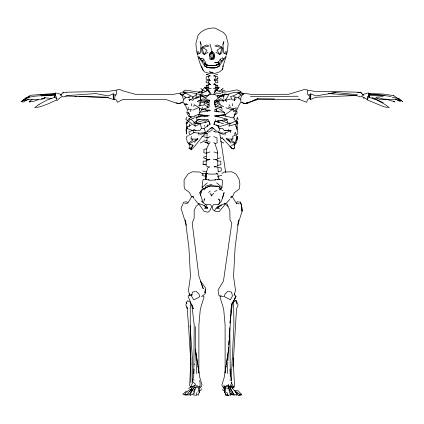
<?xml version="1.0" encoding="UTF-8"?>
<svg xmlns="http://www.w3.org/2000/svg" width="424" height="424" viewBox="0 0 424 424"><rect width="100%" height="100%" fill="white"/><g stroke="black" fill="none" stroke-linecap="round" stroke-linejoin="round"><path stroke-width="0.64" d="M228.504 386.079L228.504 384.245M190.848 382.851C191.192 355.964 189.851 329.093 190.36 302.217L187.673 300.685L186.592 302.116L185.86 305.047L187.45 308.714M189.661 385.93L190.906 358.004M192.803 380.021L193.678 376.146L193.794 373.639L194.219 325.065L191.743 304.326L193.318 308.794L188.049 296.143L188.972 295.284L192.067 295.046M200.038 386.858L200.086 382.247L199.195 380.482M237.318 136.374L236.597 142.459L234.059 145.379L237.318 136.374L237.286 139.289L236.698 140.397M195.623 326.575L195.358 349.191L196.778 373.581M213.781 193.169L211.433 195.952L211.449 194.494M230.062 395.974L230.105 393.271L229.564 392.666L228.875 388.66L225.144 387.663L224.275 392.375L225.361 393.403L225.589 394.924L228.488 395.459M204.734 126.299L204.755 125.16M207.002 136.443L207.055 133.608M209.695 100.175L209.069 102.475L209.106 107.198L201.909 109.503L194.166 104.638L193.853 106.429M204.887 116.531L204.914 115.323M223.962 386.858L223.999 385.029M191.314 148.114L188.77 148.077L191.272 149.873L191.314 148.114L193.148 145.326L188.929 143.937L197.505 139.348M206.25 164.496L203.117 164.698L203.197 161.215L206.87 160.866M369.097 95.946L369.156 93.487L383.503 94.102L393.912 95.649M369.495 96.02L369.537 94.176L369.156 93.487M367.56 96.778L367.481 100.022L384.149 106.864L389.243 107.601L384.997 104.458L376.878 99.995L367.56 96.778L369.044 96.031M191.685 391.818L191.717 390.499M191.749 389.174L191.818 386.534L194.377 385.66L199.625 386.831M202.243 174.365L202.216 175.404L206.387 176.596M217.501 153.403L217.554 151.495L214.963 143.598L213.781 142.427M220.215 104.383L219.436 102.666L214.857 105.025L214.931 102.475M234.408 116.176L234.488 113.749M54.638 95.835L54.701 94.033L55.332 94.743L55.29 95.946M207.977 102.868L208.062 100.361L208.915 100.059M193.794 373.639L193.98 369.028M194.144 365.069L194.197 363.75M205.364 289.735L205.211 293.62L202.465 296.031L201.411 296.323M194.754 123.066L200.462 123.681L195.146 126.14L194.754 123.066L200.462 123.681L201.405 128.371L200.033 130.338L192.957 130.64L186.973 128.583L187.09 125.992M206.053 173.904L205.799 179.522L206.053 173.904L205.799 179.522L211.152 180.301L218.201 179.522M225.054 135.124L225.181 132.638M231.175 379.92L233.921 325.6L233.64 302.217L235.871 300.431L236.327 300.685L238.14 305.047L236.55 308.714L233.014 366.262M227.222 373.581L227.842 361.778M227.911 360.469L228.223 354.57M228.324 352.598L228.605 347.357M228.743 344.733L228.949 340.801M229.156 336.868L229.331 333.587M369.129 96.301L369.23 94.478L382.586 95.257L391.182 96.534M369.283 97.568L369.23 94.478M224.524 391.474L224.444 392.788L224.301 388.14M226.363 364.682L228.642 349.191L231.509 304.496L233.582 300.6M116.78 90.651L116.552 93.868L115.763 95.209L113.266 94.478M192.104 294.765L189.502 294.998L189.586 293.784M214.814 111.507L214.973 109.434L221.466 107.087L222.091 109.503M207.818 107.468L208.052 104.458M199.471 109.821L199.577 108.528M199.895 104.643L200.054 102.698M229.994 322.494L230.158 320.565M230.428 317.353L230.698 314.136M230.863 312.207L231.509 304.496L234.509 299.673L235.951 296.143L235.029 295.284M231.069 123.294L227.381 123.018L227.561 120.978L224.015 119.796M199.423 111.093L199.662 108.491M199.9 105.889L200.197 102.64M200.435 100.043L200.732 96.789L200.176 94.473M204.993 187.996L210.156 185.961L213.844 185.961L218.742 186.306L220.83 189.067L221.953 187.413L222.595 180.38L220.798 179.363L217.544 179.188M191.272 136.279L191.001 139.093L197.436 139.046M188.261 107.272L188.028 109.641L191.388 109.36L190.18 111.713M204.554 189.851L203.843 188.452L203.17 189.067L202.047 187.413L202.608 181.732L203.202 179.363L206.456 179.188M212.244 72.387L209.345 71.836L214.491 73.527L219.584 71.868L222.584 69.419L222.706 68.179M222.833 66.939L222.955 65.704M200.854 88.224L202.147 89.957L201.988 91.43L201.146 93.095M205.237 289.661L204.898 292.777L205.725 288.76L205.439 287.79L200.536 281.086L203.25 288.866L198.883 276.072L192.215 223.157L194.166 218.122L194.181 210.262L196.137 206.329L198.845 203.981M237.891 123.962L237.652 121.836L234.016 119.494L234.525 118.169L225.414 116.102L225.61 114.385M236.401 124.015L235.892 121.079L230.221 123.426L228.854 126.14L236.401 124.015L237.223 117.167L238.124 119.568M230.015 323.12L230.322 320.528M230.476 319.23L232.257 304.326L235.951 296.143L234.17 299.482M223.602 98.368L224.068 94.642M209.313 110.065L210.203 110.41L199.762 112.339L198.861 114.703L209.536 115.725L196.863 117.199L196.593 119.34L208.444 119.807L210.124 124.418L208.793 121.397L200.308 123.548M236.91 125.992L236.634 128.08L237.652 121.836M115.206 94.647L114.549 99.433L116.589 100.006L117.305 102.295L123.289 99.327L166.192 99.635L175.992 102.953L179.013 103.477L182.484 102.29L179.818 103.541L175.992 102.953M225.319 371.784L225.128 373.072L225.107 325.065L223.687 309.191L219.913 296.71L221.18 295.925M225.51 370.491L225.791 368.557M225.981 367.264L226.172 365.97M54.643 97.435L55.263 93.328L55.82 92.75L56.201 93.073M228.642 349.191L224.105 377.842L221.874 384.754L222.25 386.407L223.946 387.737L224.397 386.752M195.125 388.66L194.489 392.656L193.975 393.249L194.038 395.947M207.5 89.761L204.845 87.646L207.5 89.761L207.813 87.821L204.845 87.646L202.147 89.957M214.788 92.496L215.509 88.192M201.273 388.517L200.955 390.425L199.699 390.594M190.35 387.769L190.583 386.465L192.268 386.836M200.372 98.813L200.732 96.789M222.584 69.419L223.342 65.232L226.284 55.761L219.203 66.107C214.936 68.873 209.064 68.873 204.797 66.107L199.9 58.533L206.928 65.216L209.461 65.391M186.995 127.603L186.226 131.795L186.74 134.037L186.03 129.967L186.889 127.598M206.758 65.688L206.954 64.618M202.338 107.208L201.909 109.503L210.203 110.41M234.414 293.784L234.122 295.311L235.495 290.292L233.534 276.289L235.066 247.961L238.654 220.003L238.071 222.409M197.96 392.327L198.856 387.663M191.272 105.899L191.701 103.689M213.431 59.122L214.152 55.417L212 52.518L209.848 55.417L212 59.18L214.502 56.646L212 51.638L210.023 43.974M219.203 66.107L219.712 63.536L218.429 63.727L219.203 66.107L216.569 67.527L207.431 67.527L204.797 66.107L204.288 63.536L205.592 64.045M187.647 126.813L189.279 126.23L189.724 124.047M224.974 203.345L224.603 205.031L219.076 211.666L215.207 211.232L212.975 209.71L212.196 206.419L213.558 204.665L218.159 204.326M193.323 392.751L192.878 394.696L189.978 394.771L193.996 387.388L195.093 387.499M204.177 140.159L203.907 141.303L200.229 143.031M236.555 203.605L237.037 201.792L240.302 202.137L241.23 203.679L242.104 211.221L237.631 225.34M226.564 139.046L232.999 139.093L232.728 136.279L237.774 134.064L237.774 131.795L237.096 129.665L237.811 127.036M222.547 198.204L224.111 192.591L221.333 201.474L218.132 204.803M192.878 97.536L192.602 98.511L191.001 99.894M54.717 97.568L54.77 94.478C44.26 96.815 31.842 93.89 22.663 100.525L23.861 100.223M187.403 123.554L188.108 121.079L185.76 119.287L186.777 117.167M203.96 201.204L204.686 198.724L204.124 199.731M189.003 116.388L189.708 114.114L186.74 111.841L187.207 113.627L189.003 116.388L196.863 117.199M191.664 147.891L192.252 146.036L192.157 144.913M204.797 66.107L205.571 63.727M203.981 104.452L204.564 102.666L209.143 105.025M228.207 130.899L228.7 129.384M209.435 54.617L209.907 53.185L212 51.638L214.094 53.185L214.565 54.617L214.035 59.026L209.965 59.026L209.435 54.617L212 51.638M230.418 132.532L231.043 130.64L223.967 130.338L222.595 128.371L219.86 128.769L216.505 124.879M226.384 54.643L227.322 51.914L228.123 43.741L226.061 35.505L223.353 32.42L214.989 28.048C208.507 27.698 201.686 29.934 197.939 35.505L195.877 43.741L196.678 51.919L197.616 54.643M215.599 76.887L214.48 80.11L215.752 82.07M196.747 392.836L195.724 395.756L196.794 394.887L198.734 394.956L198.639 393.403L199.725 392.375M231.064 198.072L231.631 196.45M222.823 44.515L223.904 41.557L222.955 45.018L223.739 53.196L225.165 53.392L226.453 54.664L226.119 51.134L224.312 53.684M230.221 123.426L220.369 126.379L213.876 124.418L215.556 119.807M217.427 207.993L218.143 206.144M218.853 204.288L220.04 201.204L218.588 198.914L219.796 200.329M200.695 59.588L201.119 58.501M234.562 115.964L235.113 114.565L236.793 113.627L237.26 111.841L234.552 110.743M219.86 128.769L218.376 132.548L223.538 134.519M227.593 139.883L234.838 143.529L234.059 145.379L235.23 143.164M238.219 98.236L239.009 96.433L243.864 93.481L238.049 92.395L240.339 94.541L238.049 92.395L243.864 93.481L243.201 93.534M213.876 124.418L215.207 121.397L227.916 119.436L214.464 115.725L225.139 114.703L232.612 109.36L236.205 107.765L235.972 109.641L233.82 111.713L232.612 109.36M28.864 98.999L23.32 102.036L21.2 101.643L30.449 95.278L54.844 93.487L54.903 95.946M399.509 99.184L399.641 98.893L397.193 98.448M192.602 100.833L193.423 99.009M233.348 117.867L234.154 116.134M234.689 114.978C236.687 110.378 238.415 105.799 241.092 101.622L239.565 98.103L233.359 96.54M228.207 140.757L228.658 139.787L227.036 138.924M230.561 385.331L231.827 382.612M234.371 134.488L235.426 132.235L235.892 134M200.117 119.335L197.107 120.496L196.005 122.828L204.569 120.082M193.482 391.861L195.639 387.557M216.145 110.102L216.696 109.063M223.978 139.544L221.816 138.298L222.415 137.18M190.376 387.043L192.364 383.37L192.348 357.554L190.079 325.6M54.505 96.02L54.463 94.176L54.844 93.487M226.745 101.654L225.568 100.25L228.971 94.271M209.965 59.026L212 59.153L214.152 55.417M191.717 196.678L187.89 203.038L184.636 203.923M232.235 138.706L231.319 140.185L235.23 142.957M194.277 386.211L195.496 384.245L192.697 381.695M360.506 96.725L360.315 97.032L356.701 95.585L328.218 93.561M189.804 391.511L192.459 387.393M210.606 75.954L209.62 75.795L208.401 76.887L209.52 80.11L208.248 82.07L209.212 83.841L210.537 84.721L209.498 83.782L207.961 86.326L209.09 88.272L211.12 88.748M233.168 109.715L233.666 108.973L228.144 106.906M214.47 210.627L216.659 207.405L223.771 203.939L226.421 203.064L229.766 199.354M235.262 99.227L234.239 100.7L234.811 99.979L234.239 97.928L236.322 98.008M218.726 61.867L217.38 62.657L214.645 62.752L218.079 62.641L221.312 58.221M234.292 144.801L234.684 147.594L233.587 149.084L232.177 148.681L223.263 139.088M220.83 189.067L221.105 188.701M193.63 388.432L189.072 394.415L187.625 394.039L188.442 393.435M214.099 128.578L212 127.449C203.308 133.141 198.612 142.745 191.272 149.873M194.404 142.427L197.881 138.208M187.519 120.458L189.475 118.169L191.855 117.157M187.403 122.472L186.109 123.962L186.348 121.836L186.973 128.583M188.261 121.476L189.984 119.494L194.219 118.1M240.912 395.263L241.707 394.421L237.965 390.769L234.546 390.531L240.7 394.93L241.707 394.421M24.491 99.184L25.891 97.727L28.27 97.038M190.678 99.227L189.369 100.557L190.874 99.264M216.5 89.761L219.155 87.646L216.187 87.821L216.5 89.761L219.155 87.646M202.296 61.098L203.96 59.471M62.985 92.676L60.362 95.22L62.863 96.455M218.408 64.045L224.1 58.533L222.648 58.745L222.319 57.558M227.847 291.299L224.964 294.092L224.333 296.62L230.343 299.768L232.458 296.063L231.557 292.104L228.467 291.436M234.684 147.594L233.507 148.718L232.177 148.681L229.909 146.349M56.837 100.774L60.261 97.547L61.989 96.64M115.837 90.678L116.658 89.915L119.759 89.501L122.748 90.789L135.24 94.276L173.167 94.409L179.193 93.307L182.135 95.437L183.465 99.338M220.941 204.967L218.185 207.5L221.503 204.956M208.597 192.475L210.198 191.049M198.978 100.128L197.255 101.654L204.564 102.666M199.142 112.482L203.096 109.016M202.047 187.413L207.352 182.855M188.643 388.665L189.973 387.52M187.811 392.953L191.107 390.122M367.799 93.073L368.18 92.75L368.737 93.328L369.182 96.259M217.003 96.879L218.805 95.363M222.865 92.469L221.423 89.65L223.146 88.224M191.277 391.114L192.252 390.308M363.416 98.288L364.285 97.573M186.486 391.05L182.781 394.309L185.876 395.2L187.445 394.331M214.904 180.221L215.657 179.612M192.512 97.573L196.381 94.488M222.754 94.928L214.814 100.907L214.857 105.025M185.94 92.4L182.241 95.236L180.624 94.218L180.126 92.84L182.601 92.904L183.968 92.072L185.94 92.4L182.241 95.236L185.463 96.995L185.839 98.22M189.279 126.23L191.367 124.698M193.455 123.172L197.107 120.496M201.405 128.371L204.061 128.472L209.689 124.37M211.232 130.491L208.809 132.219L207.135 130.968M190.249 148.474L188.77 142.957L192.682 140.185L191.765 138.706M218.985 91.255L220.522 90.169M219.447 189.851L220.692 188.987M215.795 106.896L219.351 104.447L223.649 106.726M44.716 97.79L42.601 99.221L41.372 98.925M29.071 101.569L32.192 99.465M213.463 84.721L214.788 83.841M185.935 394.431L184.763 394.495L186.539 394.855L187.917 393.944M21.2 101.643L29.876 96.121M231.122 145.882L234.838 143.529M207.622 207.961L205.815 207.5L204.463 208.343L207.469 208.55L206.642 206.795M208.083 52.157L204.167 54.521L202.142 52.618L201.49 48.967L202.508 46.672L206.811 44.992L209.048 45.999L201.739 47.658L204.167 54.521L207.023 50.308L204.071 48.389L202.322 47.838M217.475 97.933L222.69 94.791M230.02 386.428L231.939 385.294M194.139 132.521L189.671 135.076L188.828 131.869L194.483 129.521L195.899 130.815M30.406 101.405L29.346 101.993L34.026 101.198L38.144 99.741M221.879 173.4L224.429 172.001L231.827 171.799L235.972 174.01L238.898 178.769L239.905 184.064L239.163 189.088L234.244 192.788L232.723 196.323L230.375 197.176M209.901 128.578L212 127.449L218.376 132.548L224.513 133.29L231.043 130.64L224.853 130.491M366.93 98.718L368.387 97.944M26.129 98.983L22.562 100.854L29.654 99.179L32.367 99.762L40.46 99.322L45.002 97.774L51.521 98.448M186.528 103.695L185.352 104.304L187.53 104.495L184.233 103.885L182.882 101.596L184.583 98.045L190.641 96.54M204.787 121.317L207.575 119.886M199.566 100.557L203.085 98.771L208.052 101.082L199.566 100.557L208.248 102.263M195.724 97.849L200.902 95.225M361.137 96.455L363.638 95.22L361.015 92.676L357.776 92.215L336.168 91.552L315.721 91.52L308.545 90.333M198.167 92.755L199.344 92.183M202.296 90.747L203.478 90.169L206.043 91.976M208.735 87.344L206.181 87.031L206.181 85.775L209.869 84.063M247.976 103.011L244.144 103.583L241.489 102.317L244.95 103.52L247.976 103.011L257.866 98.713L274.429 98.946M188.479 135.595L186.682 136.374L186.714 139.289L187.403 142.459L190.376 144.717L188.929 143.937M200.722 101.262L201.803 100.795M43.492 98.538L45.119 97.843M194.229 116.15L198.39 114.385L199.057 116.51L196.635 117.305M192.878 110.06L198.156 107.829M213.293 159.276L215.758 159.705L217.841 158.852L217.47 153.064L213.956 151.967M196.291 97.859L198.013 97.17M210.23 136.618L207.05 137.885L206.827 142.904L209.037 143.598L206.499 148.967L206.499 153.403M203.653 188.548L210.156 185.961L218.742 186.306L220.316 187.901M113.78 93.678L108.072 95.914L95.782 93.561L67.299 95.585L63.685 97.032L63.494 96.725M214.422 191.473L216.94 190.487M196.593 386.01L197.52 385.644M200.462 134.519L205.624 132.548L204.061 128.472M244.95 103.52L246.8 102.836M252.948 100.546L257.866 98.713M230.02 96.963L234.721 95.236L238.823 92.973M204.824 141.123L207.156 140.275M215.752 102.263L219.918 100.758M206.096 156.313L203.621 157.177L203.605 157.866L208.248 160.012M199.057 116.51L202.995 115.132M193.344 99.02L196.047 98.087L196.397 93.619M215.344 65.37L214.385 65.699L209.615 65.699L206.345 64.819L205.274 61.867L202.688 58.221L200.102 58.523L199.338 56.832M224.837 99.587L225.764 99.274M205.561 188.357L203.615 189.014L201.183 190.63L199.889 192.591L200.526 195.766M195.899 98.23L202.693 96.073M221.678 47.838L219.929 48.389L216.977 50.308L219.833 54.521L221.858 52.618L222.51 48.967L221.492 46.672L217.189 44.992L214.952 45.999L222.261 47.658L219.833 54.521L215.917 52.157M214.963 143.598L217.173 142.904L216.95 137.885L213.77 136.618M210.044 151.967L206.53 153.064L206.159 158.852L208.242 159.705L210.023 159.313L206.329 160.362L206.038 165.731L208.136 166.865L209.97 166.881L207.834 167.766L206.064 173.22L209.006 174.084L214.994 174.084L217.936 173.22M246.779 102.953L257.75 99.55L299.625 99.221M217.607 95.681L227.534 94.351L233.921 92.384L240.816 92.119L241.039 91.51L236.947 89.856L226.617 91.913L221.741 92.135L216.171 90.275L213.797 93.826L214.841 94.626L216.505 92.994L221.047 93.55M205.258 186.306L212 184.239M209.785 75.795L206.181 76.892L206.181 79.309L209.785 79.765M217.613 176.522L221.779 175.271M214.215 75.435L217.819 74.37M310.739 94.478L308.248 95.209L307.458 93.868L307.241 90.651M217.056 102.793L218.27 102.438M218.058 122.366L219.224 122.033M362.568 94.547L367.216 93.238M213.399 88.68L214.91 88.272L216.039 86.326L214.502 83.782M218.063 171.815L221.264 170.957L221.196 167.893L216.733 167.475M209.785 79.998L206.181 80.942L206.181 82.685L209.461 83.078M214.565 90.937L217.607 90.137M225.568 100.25L230.656 99.02M217.857 158.438L220.395 157.866M214.215 79.707L217.819 78.901L217.819 76.892L214.205 76.028M114.57 99.205L113.325 99.476L106.233 97.144L75.011 96.428M203.117 164.698L204.972 164.295M195.533 291.436L192.443 292.104L191.542 296.063L193.657 299.768L197.759 297.998L199.667 296.62L199.036 294.092L196.153 291.299M215.821 65.206L217.655 64.819M217.756 165.365L220.883 164.698L220.803 161.215L217.13 160.866M224.376 386.831L228.653 385.946L232.283 386.561L232.347 388.326M53.837 93.911L55.078 93.667M201.919 136.502L205.099 135.887M198.31 105.984L204.686 104.839L207.776 106.986M357.358 94.727L335.903 92.543L315.928 95.914L310.23 93.683M238.537 395.295L240.7 394.93M213.394 75.954L214.38 75.795M214.91 116.34L225.139 114.703L224.238 112.339L214.82 111.273M357.745 92.639L360.951 92.125L361.158 93.36M204.813 133.973L207.41 133.597M115.471 90.328L108.47 91.335L66.224 92.215M215.021 131.228L213.791 131.398L216.267 132.293M213.304 73.002L209.509 73.527L204.416 71.868C200.69 67.305 199.37 61.3 197.717 55.761L199.45 58.491M330.142 93.307L335.903 92.543M206.557 148.951L203.949 149.28L203.87 152.82L206.96 153.303M215.265 87.344L217.819 87.031L217.819 85.775L214.131 84.063M219.78 96.698L223.692 96.248L223.967 95.135L222.075 94.965M205.624 132.548L199.487 133.226L193.583 132.532L192.957 130.64M373.131 98.379L378.998 97.774L382.607 98.919L391.633 99.762L394.346 99.179L401.438 100.854L397.299 98.294L392.301 97.25M202.259 173.845L207.278 173.337M234.541 395.046L233.2 394.919L230.603 391.882L228.361 387.557L230.025 387.393L232.797 392.889L234.271 394.834L233.253 394.352M227.799 386.942L232.283 386.561M227.624 395.004L225.796 395.157L225.642 393.329M230.057 394.797L231.88 394.643M216.579 78.997L217.819 78.901M229.829 380.084L231.711 379.936M214.226 65.402L208.46 65.625M216.532 208.55L219.537 208.343M215.334 82.86L217.819 82.685L217.819 80.73L214.21 80.152M206.181 85.775L207.421 85.701M41.223 95.919L54.585 95.14M198.782 91.579L201.988 91.43L202.831 92.883M211.465 65.619L208.656 65.37M213.314 65.535L215.779 65.423L218.323 63.939L217.878 62.201M40.11 94.785L54.463 94.176M356.277 95.506L317.767 97.144L314.491 97.79L310.67 99.47L309.467 98.326M228.218 385.601L226.48 385.644L223.824 387.372L222.955 389.153L222.892 390.398L224.418 390.61M220.151 107.108L221.466 107.087L214.814 106.7M215.864 166.865L214.03 166.881L217.782 166.017L217.745 160.961M250.425 96.561L298.204 96.243M232.41 387.578L234.207 387.568M65.794 96.025L76.829 96.375M230.258 393.329L231.499 393.345M233.2 394.919L231.255 394.728M385.856 99.741L379.761 99.518L376.141 97.674M214.973 94.647L209.027 94.647L206.997 96.879L205.195 95.363M78.811 96.455L108.496 97.584M234.811 99.979L231.88 99.73L231.122 97.536M191.521 389.285L190.471 389.232L185.876 392.56L185.06 393.96L186.539 394.855M188.738 99.227L189.989 99.301M216.579 85.701L217.819 85.775M210.733 65.481L217.072 65.216L216.436 64.861M205.841 204.326L210.442 204.665L211.804 206.419L209.79 210.797L207.951 212.223L204.156 211.417L198.459 203.536M215.742 95.766L218.137 95.946M369.537 94.176L384.25 95.342M192.3 379.931L194.181 380.084M369.415 95.14L383.089 96.481M208.046 74.576L206.181 74.37L209.785 75.435M206.546 67.061L214.814 68.01M224.291 93.953L227.534 94.351M239.364 394.76L239.878 394.834L238.739 395.147L236.661 394.691M191.818 386.534L199.699 388.14L199.556 392.788L199.476 391.474M368.922 93.667L370.205 93.868M66.255 92.639L63.049 92.125L63.176 93.126M207.013 137.652L208.179 137.837M198.861 114.703L207.813 116.139M204.755 137.196L207.124 137.583M394.93 101.569L390.34 100.626L386.534 99.062M206.345 64.819L207.569 65.079M207.76 142.771L204.803 142.141L209.461 143.699M400.139 100.223L401.337 100.525L397.77 98.564M221.752 115.169L225.414 116.102M202.736 170.957L206.573 171.99M239.364 203.923L236.11 203.038L232.283 196.678M215.207 121.397L223.538 123.681M223.644 296.615L218.964 295.618L218.069 290.011L223.464 281.086L231.785 223.157L230.009 219.69L229.819 210.262L226.819 203.594M56.784 93.238L61.432 94.547M204.776 122.033L205.942 122.366M221.423 89.65L225.139 90.863M225.849 107.776L232.331 109.89M218.927 188.521L222.817 190.63M204.808 132.511L207.135 133.295M215.758 159.705L217.671 160.362M185.166 92.978L193.254 96.985M209.52 80.11L210.617 80.528M205.741 101.877L208.168 102.836M298.544 99.115L306.695 102.295L307.405 100.006L309.774 97.748L308.969 94.679M206.393 90.137L209.435 91.367M220.719 120.225L227.381 123.018M222.197 100.795L223.819 101.49M215.53 100.647L218.259 101.877M383.269 102.661L371.848 97.388M220.618 141.552L223.771 143.031M188.346 97.234L189.761 97.928M189.719 394.983L190.731 395.475M208.428 141.531L210.219 142.427M206.525 97.933L200.308 94.759L206.642 99.152L209.928 100.896M395.285 98.993L400.537 101.718M218.037 120.708L219.213 121.317M362.011 96.64L367.688 99.82M55.613 97.944L57.07 98.718M207.341 207.405L202.948 205.057L197.579 203.064L194.796 199.455M217.385 115.662L219.113 116.589M393.594 101.405L394.654 101.993M216.584 110.542L218.747 112.069M203.34 174.179L199.572 172.001L192.173 171.799L188.028 174.01L184.096 179.755L184.117 186.454L184.838 189.088L189.576 192.618L191.277 196.323L193.625 197.176L192.856 196.561M202.82 295.925L204.087 296.71L200.314 309.191L198.893 325.065L198.872 373.072L198.681 371.784M209.991 92.517L211.057 93.179M187.138 394.675L188.15 395.316M220.247 137.302L221.816 138.298M393.695 95.697L402.8 101.643L402.657 101.325M219.706 109.222L224.821 112.662M205.163 109.636L207.776 111.395M188.108 121.079L195.146 126.14M216.335 173.67L218.084 174.958L218.201 177.91M235.325 391.898L237.859 393.986M208.343 179.612L209.096 180.221M227.026 394.686L228.308 395.767L227.253 392.836L225.716 392.359L225.144 387.663M216.648 182.855L221.953 187.413M201.23 200.987L206.907 205.884M225.155 203.981L227.863 206.329M191.457 119.605L194.054 121.99M308.184 90.678L307.363 89.915L304.241 89.501L288.76 94.276L250.833 94.409L244.807 93.307L241.866 95.437L240.705 98.071L240.986 99.677M235.209 394.484L236.179 395.396L236.974 394.611L236.852 393.817L234.917 391.214L231.621 387.414L230.02 387.939L233.831 394.431M220.04 59.466L221.704 61.093M226.119 138.208L230.969 143.121M205.243 175.934L206.149 176.893M203.451 202.365L202.667 201.474L199.889 192.591L202.147 189.719L201.183 190.63L201.474 193.302M218.334 177.868L219.521 179.463M204.246 205.343L205.815 207.5M192.862 196.784L194.022 198.39M199.688 53.684L197.881 51.134L197.547 54.664L198.835 53.392L200.261 53.196L201.045 45.029L200.096 41.557L201.177 44.515M229.13 104.781L230.147 106.249M184.233 103.885L185.807 106.244L187.89 111.12M228.361 387.557L230.147 390.478M188.77 142.957L189.708 144.801M228.658 139.787L229.22 140.922M195.342 139.787L195.793 140.757M199.603 386.752L200.054 387.737L201.538 386.476L201.919 384.499L199.895 377.842L195.358 349.191L197.637 364.682M210.219 193.169L211.433 195.952M188.399 112.334L188.908 113.547M190.185 116.573L190.694 117.787M201.395 65.974L203.255 70.511M236.014 126.919L235.172 124.698M236.444 128.016L237.096 129.665M187.35 202.783L186.963 201.792L183.698 202.137L181.043 208.279L186.369 225.34M189.475 118.169L189.984 119.494M240.302 202.137L242.024 207.606L242.104 211.221L241.463 207.977M236.2 135.177L236.974 138.113M231.255 381.764L231.679 383.386L233.778 387.08L234.514 385.973L233.094 358.004M185.929 222.409L185.346 220.003L188.934 247.961L190.466 276.289L188.505 290.292L189.502 294.998M235.871 300.431L236.687 303.997M232.299 103.689L232.728 105.899M233.56 386.502L233.815 387.812M230.02 369.028L230.206 373.639L231.478 380.688M208.491 88.192L209.212 92.496M214.788 100.647L215.085 102.613M215.387 104.574L215.784 107.198M216.081 109.159L216.478 111.777M217.077 115.71L217.279 117.019M217.872 120.946L218.074 122.255M218.572 125.531L219.07 128.806M219.865 134.042L225.743 172.674M197.828 365.97L198.019 367.264M198.209 368.557L198.49 370.491M186.751 303.314L186.592 302.116L186.703 303.42M217.904 167.936L218.243 171.794M186.979 306.685L188.569 325.606L190.938 364.942M54.77 94.478L54.871 96.301M198.819 132.638L198.946 135.124M208.873 109.89L208.931 111.093M230.206 373.639L230.322 376.146L229.808 327.683M369.362 95.835L369.299 94.033L368.668 94.743L368.71 95.946M207.341 124.736L207.394 126.654M216.341 109.673L216.362 111.894M212 52.518L212 59.18M212 128.488L212 130.465M310.723 95.358L310.67 99.47L310.76 94.16L310.723 95.358M210.203 93.826L208.899 94.934L206.393 95.681L190.079 92.384L183.173 92.135L182.945 91.526L185.622 90.127L197.383 91.913L202.02 93.243L207.829 90.275L210.203 93.826M39.003 104.458L34.757 107.601L39.851 106.864L47.944 103.938L56.519 100.022L56.44 96.778L47.122 99.995L39.003 104.458M220.915 98.771L215.948 101.082L224.434 100.557L220.915 98.771M113.277 95.358L113.24 94.16L113.325 99.476L113.277 95.358"/></g></svg>
